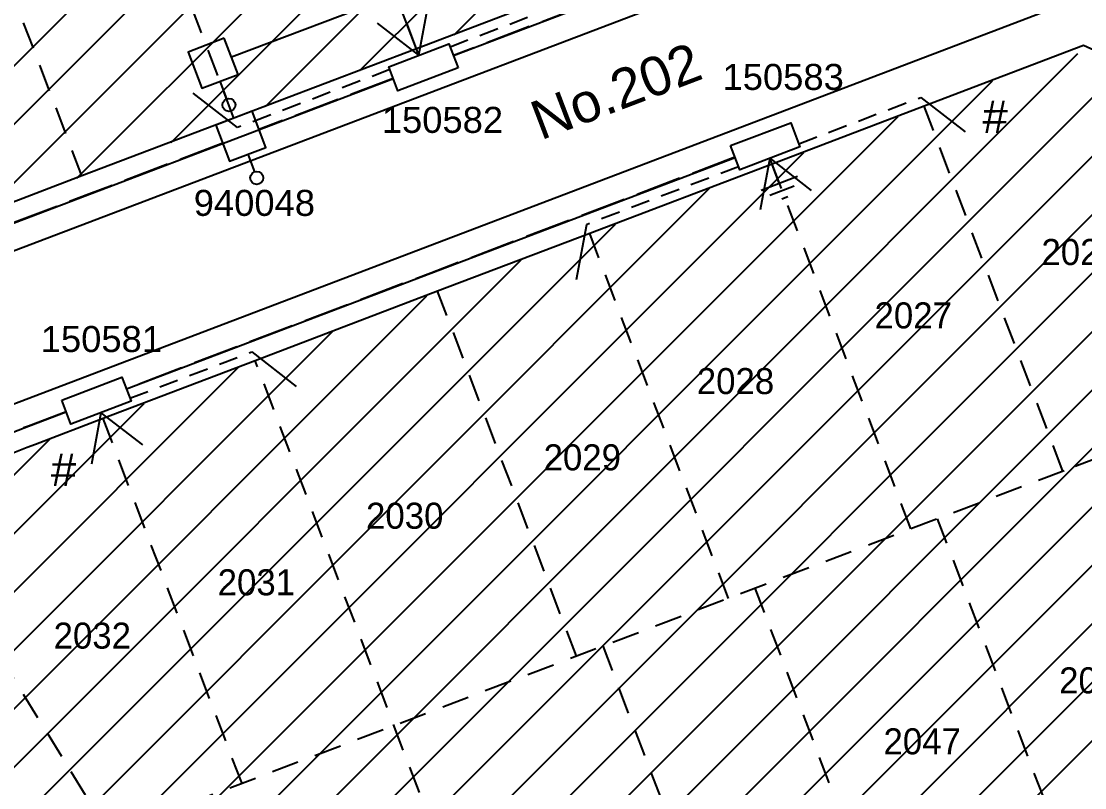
# Model space of a CAD drawing. Header units: metres. Extents: x 303798 to 304438, y 6274082 to 6274908.
# Drawn here: x 303997.7 to 304079.4, y 6274361.5 to 6274420.4 of the extents above; entities that cross this region are included whole.
import ezdxf
from ezdxf.enums import TextEntityAlignment as Align

# ---------------------------------------------------------------- set-up
doc = ezdxf.new("R2010")
doc.units = ezdxf.units.M
doc.header["$LTSCALE"] = 0.7
for name, pattern in [('Cable Exist OH', [1, 1, 0]), ('Dash', [5, 3, -2]), ('IE Trench LV', [6.5, 5, -1.5])]:
    doc.linetypes.add(name, pattern=pattern)
doc.layers.get('0').update_dxf_attribs({"color": 6})
for name, color, linetype in [('_User Miscellaneous1', 3, 'Continuous'), ('_User Miscellaneous11', 7, 'Continuous'), ('_User Miscellaneous4', 7, 'Continuous'), ('_User Miscellaneous7', 150, 'Continuous'), ('_User Miscellaneous8', 7, 'Continuous'), ('Cadastre Developer_SP_NEW', 4, 'Continuous'), ('Cadastre Roads_SP_NEW', 8, 'Continuous'), ('Equip_LV_NEW', 5, 'Continuous'), ('Mains_LV_NEW_R6', 2, 'Continuous'), ('Mains_LV_NEW_T84', 2, 'Continuous'), ('Services_SP_NEW_UG', 2, 'Continuous'), ('SupportsUG_SP_LV_NEW', 2, 'Continuous'), ('SupportsUG_SP_LV_SL_NEW', 2, 'Continuous'), ('Trench_SP_NEW', 2, 'Continuous')]:
    doc.layers.add(name, color=color, linetype=linetype)
doc.layers.add('_User Miscellaneous5', color=7, linetype='Continuous', lineweight=35)
doc.layers.add('_User Notes', color=7, linetype='Continuous', plot=False)
doc.styles.add('ARIAL', font='arial.ttf', dxfattribs={"height": 2})
doc.styles.add('Dot', font='dotfont.shx', dxfattribs={"height": 2})
doc.styles.add('POLE_LABEL', font='arial.ttf')
doc.styles.add('SL_LABEL', font='arial.ttf')
doc.styles.get("Standard").update_dxf_attribs({"font": 'arial.ttf'})
doc.styles.add('style1', font='iso3098b.shx')
doc.linetypes.add('Cable New UG', pattern='A,8,-1,["x",style1,S=3.5,R=0,X=0.35,Y=-1],-3.5', length=12.5)
doc.linetypes.add('Cable Z', pattern='A,8,-1,["Z",Standard,S=2.5,R=0,X=0.35,Y=-1.25],-3.5', length=12.5)
pattern_1 = [(45, (-0.01582959719235078, -0.244301138445735), (-2.245064030267288, 2.245064030267288), [])]

# ---------------------------------------------------------------- blocks, each defined once
blk = doc.blocks.new('*U49')
at = {"lineweight": -3}
blk.add_lwpolyline([(-2.475000000253518, 2.489999999901675), (2.47499999974648, 2.490000000405661), (2.474999999948074, 0.5100000000983247), (-2.475000000051924, 0.5099999995943391)], close=True, dxfattribs=at)
for tag, flags, p in [('STREET_CODE', 9, (1.5, 3.5)), ('OWNED_BY', 9, (1.5, 3.3)), ('STATE', 9, (1.5, 2.7)), ('SUPPORT_TYPE', 9, (1.5, 2.5)), ('OPERATED_BY', 9, (1.5, 3.1)), ('MAINTAINED_BY', 9, (1.5, 2.9)), ('SUBURB', 9, (1.5, 1.7)), ('USAGE', 9, (1.5, 2.3)), ('LEGEND', 9, (1.5, 2.1)), ('PARENT', 9, (1.5, 1.9)), ('Z', 1, (1.5, 0.8999999999999999)), ('STREETNAME', 9, (1.5, 1.5)), ('LOCATION', 9, (1.5, 1.3)), ('NOTES', 9, (1.5, 1.1))]:
    blk.add_attdef(tag, text='', height=0.2, dxfattribs=dict(flags=flags)).set_placement(p, align=Align.MIDDLE_LEFT)
at = {"layer": '_User Miscellaneous4', "style": 'ARIAL', "flags": 8}
blk.add_attdef('ASSET_NUM', text='', height=2, dxfattribs=at).set_placement((2, 5.5), align=Align.MIDDLE_LEFT)
blk = doc.blocks.new('A$C1B2C29DD')
at = {"layer": 'Services_SP_NEW_UG', "color": 2, "flags": 128}
for points in [[(0, 0), (-2.099835655535571, 3.443969587795436)], [(0, 0), (2.100164344301447, 3.443969586864114)]]:
    blk.add_lwpolyline(points, dxfattribs=at)
blk = doc.blocks.new('*U163')
at = {"layer": 'Services_SP_NEW_UG', "color": 2, "flags": 128}
blk.add_lwpolyline([(14.99349221559411, -0.7500000009313226), (17.24000978564315, 2.933970131911337)], dxfattribs=at)
at = {"layer": 'Services_SP_NEW_UG', "color": 2, "linetype": 'Dash', "ltscale": 0.7, "flags": 128}
blk.add_lwpolyline([(2.472838685207535, -0.7500000009313226), (14.99349221559411, -0.7500000009313226)], dxfattribs=at)
blk = doc.blocks.new('*U139')
at = {"layer": 'Services_SP_NEW_UG', "color": 2, "flags": 128}
blk.add_lwpolyline([(-15.00000054285044, -0.7500000009313219), (-17.24651811289947, 2.933970131911338)], dxfattribs=at)
at = {"layer": 'Services_SP_NEW_UG', "color": 2, "linetype": 'Dash', "ltscale": 0.7, "flags": 128}
blk.add_lwpolyline([(-2.472838685207535, -0.7500000009313226), (-15.00000054285044, -0.7500000009313219)], dxfattribs=at)
blk = doc.blocks.new('*U138')
at = {"layer": 'Services_SP_NEW_UG', "color": 2, "flags": 128}
blk.add_lwpolyline([(9.996425615840456, -0.7500000009313226), (12.24294318588949, 2.933970131911337)], dxfattribs=at)
at = {"layer": 'Services_SP_NEW_UG', "color": 2, "linetype": 'Dash', "ltscale": 0.7, "flags": 128}
blk.add_lwpolyline([(2.472838685207535, -0.7500000009313226), (9.996425615840456, -0.7500000009313226)], dxfattribs=at)
blk = doc.blocks.new('*U162')
at = {"layer": 'Services_SP_NEW_UG', "color": 2, "flags": 128}
blk.add_lwpolyline([(-12.49783008373937, -0.7500000009313224), (-14.7443476537884, 2.933970131911337)], dxfattribs=at)
at = {"layer": 'Services_SP_NEW_UG', "color": 2, "linetype": 'Dash', "ltscale": 0.7, "flags": 128}
blk.add_lwpolyline([(-2.472838685207535, -0.7500000009313226), (-12.49783008373937, -0.7500000009313224)], dxfattribs=at)
blk = doc.blocks.new('*U50')
at = {"layer": '_User Miscellaneous7', "lineweight": -3}
blk.add_lwpolyline([(-1.332267629550188e-15, -3.029999999999887), (-1.243483668898065e-15, -1.579999999999888)], dxfattribs=at)
blk.add_lwpolyline([(-1.485000000000057, -6), (1.485000000000055, -6), (1.485000000000055, -3.029999999999889), (-1.485000000000057, -3.029999999999889)], close=True, dxfattribs=at)
blk.add_circle((-1.212868510052506e-15, -1.079999999999888), 0.5, dxfattribs=at)
at = {"layer": '_User Miscellaneous8', "color": 2, "lineweight": -3}
blk.add_lwpolyline([(-1.485000000000056, 0), (1.485000000000056, 0), (1.485000000000056, 2.970000000000111), (-1.485000000000056, 2.970000000000111)], close=True, dxfattribs=at)
at = {"style": 'POLE_LABEL', "flags": 9}
blk.add_attdef('STRUCTURE_PLANT_NUMBER', text='', height=0.2, dxfattribs=at).set_placement((1.640862796996714, 1.727127653827495), align=Align.MIDDLE_LEFT)
for tag, flags, p in [('STREET_CODE', 9, (1.640862796996714, 1.485000000000337)), ('OWNED_BY', 9, (1.640862796996714, 1.085000000000337)), ('OPERATED_BY', 9, (1.640862796996714, 0.8850000000003366)), ('COLUMN_TYPE', 9, (1.640862796996714, 1.285000000000337)), ('STATE', 9, (1.640862796996714, 0.4850000000003367)), ('USAGE', 9, (1.640862796996714, 0.2850000000003368)), ('MAINTAINED_BY', 9, (1.640862796996714, 0.6850000000003367)), ('LEGEND', 9, (1.640862796996714, 0.0850000000003368)), ('SUBURB', 9, (1.640862796996714, -0.3149999999996631)), ('STREETNAME', 9, (1.640862796996714, -0.5149999999996631)), ('PARENT', 9, (1.640862796996714, -0.1149999999996631)), ('LOCATION', 9, (1.640862796996714, -0.714999999999663)), ('NOTES', 9, (1.640862796996714, -0.9149999999996632)), ('Z', 1, (1.640862796996714, -1.314999999999664)), ('LABEL_ALIGNMENT', 9, (1.640862796996714, -1.114999999999663))]:
    blk.add_attdef(tag, text='', height=0.2, dxfattribs=dict(flags=flags)).set_placement(p, align=Align.MIDDLE_LEFT)
at = {"layer": '_User Miscellaneous5', "style": 'ARIAL', "flags": 8}
blk.add_attdef('ASSET_NUM', text='', height=2, dxfattribs=at).set_placement((2, 3.485000000000337), align=Align.MIDDLE_LEFT)
blk = doc.blocks.new('*U51')
at = {"layer": '_User Miscellaneous8', "color": 2}
blk.add_line((0, 0), (-0.0001193550469027471, 1.450000000000001), dxfattribs=at)
blk.add_circle((-0.0001193550469027471, 1.950000000000001), 0.4999999999999998, dxfattribs=at)
for tag, p, flags in [('Z', (0, 0), 1), ('OPERATED_BY', (-6.25491469344312e-17, -9.607168363308126), 9)]:
    blk.add_attdef(tag, p, '', height=0.2, dxfattribs=dict(flags=flags))
at = {"style": 'SL_LABEL', "flags": 9}
blk.add_attdef('STREET_CODE', text='', height=0.2, dxfattribs=at).set_placement((0, -0.2), align=Align.MIDDLE_LEFT)
at = {"flags": 9}
for tag, p in [('CONSTRUCTED_VOLTAGE', (0, -0.4)), ('CONTROL_TYPE', (0, -0.6000000000000001)), ('LANTERN_PURPOSE', (0, -0.8)), ('OPERATING_VOLTAGE', (0, -1.4)), ('ORIENTATION', (0, -1.6)), ('LANTERN_TYPE', (0, -1)), ('NO_PHASES', (0, -1.2)), ('STATE', (0, -2)), ('OWNED_BY', (0, -1.8)), ('CEXIST', (0, -2.4)), ('USAGE', (0, -2.2)), ('CNEW', (0, -2.6)), ('CNUMBER', (0, -2.8)), ('CREMOVE', (0, -3)), ('CREPLACE', (0, -3.200000000000001)), ('LKINGHEIGHT', (0, -3.400000000000001)), ('LBRACKET', (0, -3.600000000000001)), ('LBRACKETVOCAB', (0, -3.800000000000001)), ('LCATEGORY', (0, -4.000000000000001)), ('LCHARGE1', (0, -4.200000000000001)), ('LCHARGE1PERCENT', (0, -4.400000000000001)), ('LCHARGE2', (0, -4.600000000000001)), ('LCHARGE2PERCENT', (0, -4.800000000000002)), ('LCHARGE3', (0, -5.000000000000002)), ('LCHARGE3PERCENT', (0, -5.200000000000002)), ('LEXIST', (0, -5.400000000000002)), ('LLAMP', (0, -5.600000000000002)), ('LLAMPVOCAB', (0, -5.800000000000002)), ('LMAST', (0, -6.000000000000003)), ('LMASTVOCAB', (0, -6.200000000000003)), ('LNEW', (0, -6.400000000000003)), ('LANTNUMBER', (0, -6.600000000000003)), ('LOUTREACH', (0, -7.000000000000004)), ('LOUTREACHVOCAB', (0, -7.200000000000004)), ('LRATECODE', (0, -7.400000000000004)), ('LREMOVE', (0, -7.600000000000004)), ('LREPLACE', (0, -7.800000000000004)), ('LTYPE', (0, -8.000000000000004)), ('LTYPEVOCAB', (0, -8.200000000000003)), ('SUBURB', (0, -8.600000000000001)), ('STREETNAME', (0, -8.8)), ('LEGEND', (0, -8.400000000000002)), ('LOCATION', (0, -9)), ('NOTES', (0, -9.2)), ('MAINTAINED_BY', (-1.09529950305501e-16, -9.862919944927576))]:
    blk.add_attdef(tag, text='', height=0.2, dxfattribs=at).set_placement(p, align=Align.MIDDLE_LEFT)
at = {"layer": '_User Notes', "style": 'SL_LABEL', "flags": 8}
blk.add_attdef('ASSET_NUM', text='', height=2.5, dxfattribs=at).set_placement((2, 2), align=Align.MIDDLE_LEFT)
at = {"layer": '_User Notes', "flags": 8}
blk.add_attdef('LNUMBER', text='', height=2.5, dxfattribs=at).set_placement((1.2, -2.8), align=Align.MIDDLE_LEFT)
blk = doc.blocks.new('Earth')
for p, q in [((0, -2.044043321), (0, 0)), ((-1.5, -2.044043321), (1.5, -2.044043321)), ((-1, -2.644043320999998), (1, -2.644043320999998)), ((-0.25, -3.244043320999999), (0.25, -3.244043320999999))]:
    blk.add_line(p, q)

msp = doc.modelspace()

# ---------------------------------------------------------------- hatches: boundary and pattern name
at = {"layer": '_User Miscellaneous11'}
h = msp.add_hatch(dxfattribs=at)
h.set_pattern_fill('ANSI31', color=3, angle=315)
h.set_pattern_definition([(0, (-0.01582959719235078, -0.244301138445735), (1.110223024625157e-15, 3.175), [])])
edge = h.paths.add_edge_path()
edge.add_line((303856.9867287689, 6274381.311966713), (303887.4422048496, 6274365.457849356))
edge.add_line((303887.4422048496, 6274365.457849356), (303896.174592, 6274382.232609))
edge.add_line((303896.174592, 6274382.232609), (303922.7309539393, 6274406.603285595))
edge.add_line((303922.7309539393, 6274406.603285595), (303946.2245736826, 6274419.194978874))
edge.add_line((303946.2245736826, 6274419.194978874), (304121.463412, 6274485.875489))
edge.add_line((304121.463412, 6274485.875489), (304111.7120933849, 6274511.533382703))
edge.add_line((304111.7120933849, 6274511.533382703), (303945.3976744409, 6274448.301095532))
edge.add_arc((304015.4783890074, 6274263.973850006), 197.1999999933312, 110.8166666652936, 143.4858796972038)
h.paths.add_polyline_path([(304106.3677131836, 6274494.921411967), (304112.467713184, 6274494.921411967), (304112.467713184, 6274497.621411968), (304106.3677131836, 6274497.621411968)], flags=16)
h.paths.add_polyline_path([(304092.3468780839, 6274489.590728805), (304098.4068780843, 6274489.590728805), (304098.4068780843, 6274492.290728807), (304092.3468780839, 6274492.290728807)], flags=16)
h.paths.add_polyline_path([(304078.3260429797, 6274484.260045643), (304084.4260429801, 6274484.260045643), (304084.4260429801, 6274486.960045644), (304078.3260429797, 6274486.960045644)], flags=16)
h.paths.add_polyline_path([(304064.3052078759, 6274478.92936248), (304070.3852078763, 6274478.92936248), (304070.3852078763, 6274481.629362481), (304064.3052078759, 6274481.629362481)], flags=16)
h.paths.add_polyline_path([(304050.2843727723, 6274473.598679318), (304056.3643727727, 6274473.598679318), (304056.3643727727, 6274476.298679319), (304050.2843727723, 6274476.298679319)], flags=16)
h.paths.add_polyline_path([(304037.3126152588, 6274468.723873642), (304043.4126152592, 6274468.723873642), (304043.4126152592, 6274471.423873643), (304037.3126152588, 6274471.423873643)], flags=16)
h.paths.add_polyline_path([(304025.6285860056, 6274464.281637673), (304031.648586006, 6274464.281637673), (304031.648586006, 6274466.981637674), (304025.6285860056, 6274466.981637674)], flags=16)
h.paths.add_polyline_path([(304012.6749537768, 6274459.356702126), (304018.7749537771, 6274459.356702126), (304018.7749537771, 6274462.056702127), (304012.6749537768, 6274462.056702127)], flags=16)
h.paths.add_polyline_path([(303999.224448474, 6274454.242856795), (304004.7244484744, 6274454.242856795), (304004.7244484744, 6274456.942856796), (303999.224448474, 6274456.942856796)], flags=16)
h.paths.add_polyline_path([(303985.2036133701, 6274448.912173633), (303991.3036133705, 6274448.912173633), (303991.3036133705, 6274451.612173635), (303985.2036133701, 6274451.612173635)], flags=16)
h.paths.add_polyline_path([(303970.6124484652, 6274443.364652637), (303977.3124484656, 6274443.364652637), (303977.3124484656, 6274446.064652639), (303970.6124484652, 6274446.064652639)], flags=16)
h.paths.add_polyline_path([(303956.839718264, 6274438.516669053), (303963.4997182644, 6274438.516669053), (303963.4997182644, 6274441.216669054), (303956.839718264, 6274441.216669054)], flags=16)
h.paths.add_polyline_path([(303943.84038121, 6274433.185985926), (303950.5403812104, 6274433.185985926), (303950.5403812104, 6274435.885985927), (303943.84038121, 6274435.885985927)], flags=16)
h.paths.add_polyline_path([(303931.2080527464, 6274427.795450757), (303937.8880527468, 6274427.795450757), (303937.8880527468, 6274430.495450758), (303931.2080527464, 6274430.495450758)], flags=16)
h.paths.add_polyline_path([(303917.9336063243, 6274421.07715086), (303924.6136063247, 6274421.07715086), (303924.6136063247, 6274423.777150861), (303917.9336063243, 6274423.777150861)], flags=16)
h.paths.add_polyline_path([(303904.8731446984, 6274411.508819084), (303911.5731446988, 6274411.508819084), (303911.5731446988, 6274414.208819085), (303904.8731446984, 6274414.208819085)], flags=16)
h.paths.add_polyline_path([(303882.1758431924, 6274392.118689924), (303888.8758431929, 6274392.118689924), (303888.8758431929, 6274394.818689926), (303882.1758431924, 6274394.818689926)], flags=16)
h.paths.add_polyline_path([(303872.9078232978, 6274379.482177133), (303879.0078232982, 6274379.482177133), (303879.0078232982, 6274382.182177134), (303872.9078232978, 6274382.182177134)], flags=16)
h.paths.add_polyline_path([(303893.2708929547, 6274402.003853139), (303899.8908929551, 6274402.003853139), (303899.8908929551, 6274404.70385314), (303893.2708929547, 6274404.70385314)], flags=16)
h = msp.add_hatch(dxfattribs=at)
h.set_pattern_fill('ANSI31', color=3)
h.set_pattern_definition(pattern_1)
edge = h.paths.add_edge_path()
edge.add_line((303912.663553995, 6274333.71277175), (303908.7443724558, 6274326.184094124))
edge.add_line((303908.7443724558, 6274326.184094124), (303902.0005752238, 6274324.057783023))
edge.add_line((303902.0005752238, 6274324.057783023), (303873.5897464539, 6274338.84752436))
edge.add_line((303873.5897464539, 6274338.84752436), (303896.174592, 6274382.232609))
edge.add_line((303896.174592, 6274382.232609), (303922.7309539393, 6274406.603285595))
edge.add_line((303922.7309539393, 6274406.603285595), (303946.2245736826, 6274419.194978874))
edge.add_line((303946.2245736826, 6274419.194978874), (304110.8946084145, 6274481.802075582))
edge.add_line((304110.8946084145, 6274481.802075582), (304149.2755271372, 6274380.852062811))
edge.add_line((304149.2755271372, 6274380.852062811), (304125.9074685898, 6274371.967590862))
edge.add_line((304125.9074685898, 6274371.967590862), (304119.4569625149, 6274374.864308173))
edge.add_line((304119.4569625149, 6274374.864308173), (304093.514304497, 6274443.099039135))
edge.add_line((304093.514304497, 6274443.099039135), (303992.4083473346, 6274404.658830768))
edge.add_arc((304045.7151788663, 6274264.450479815), 149.9999998836506, 110.8166666671033, 152.4999999983536)
h.paths.add_polyline_path([(304129.0287185787, 6274382.010521963), (304135.7087185791, 6274382.010521963), (304135.7087185791, 6274384.710521964), (304129.0287185787, 6274384.710521964)], flags=24)
h.paths.add_polyline_path([(304123.729197122, 6274397.111362472), (304130.4291971224, 6274397.111362472), (304130.4291971224, 6274399.811362473), (304123.729197122, 6274399.811362473)], flags=24)
h.paths.add_polyline_path([(304119.8430903605, 6274408.752206152), (304126.4530903607, 6274408.752206152), (304126.4530903607, 6274411.422206153), (304119.8430903605, 6274411.422206153)], flags=24)
h.paths.add_polyline_path([(304115.1312907668, 6274420.484420981), (304121.8212907669, 6274420.484420981), (304121.8212907669, 6274423.154420982), (304115.1312907668, 6274423.154420982)], flags=24)
h.paths.add_polyline_path([(304111.9385773873, 6274432.681173205), (304118.0385773877, 6274432.681173205), (304118.0385773877, 6274435.381173206), (304111.9385773873, 6274435.381173206)], flags=24)
h.paths.add_polyline_path([(304106.2468188358, 6274443.852479494), (304112.936818836, 6274443.852479494), (304112.936818836, 6274446.522479495), (304106.2468188358, 6274446.522479495)], flags=24)
h.paths.add_polyline_path([(304101.1324476058, 6274454.864839957), (304107.2324476062, 6274454.864839957), (304107.2324476062, 6274457.564839958), (304101.1324476058, 6274457.564839958)], flags=24)
h.paths.add_polyline_path([(304094.8589892549, 6274466.503031019), (304100.9189892553, 6274466.503031019), (304100.9189892553, 6274469.20303102), (304094.8589892549, 6274469.20303102)], flags=24)
h.paths.add_polyline_path([(304075.0849985454, 6274451.550613641), (304081.1849985458, 6274451.550613641), (304081.1849985458, 6274454.250613642), (304075.0849985454, 6274454.250613642)], flags=24)
h.paths.add_polyline_path([(304064.4330671689, 6274447.313760744), (304070.5130671693, 6274447.313760744), (304070.5130671693, 6274450.013760746), (304064.4330671689, 6274450.013760746)], flags=24)
h.paths.add_polyline_path([(304055.0858437644, 6274443.759971974), (304061.1658437648, 6274443.759971974), (304061.1658437648, 6274446.459971976), (304055.0858437644, 6274446.459971976)], flags=24)
h.paths.add_polyline_path([(304044.2035928115, 6274439.867429971), (304050.3035928119, 6274439.867429971), (304050.3035928119, 6274442.567429972), (304044.2035928115, 6274442.567429972)], flags=24)
h.paths.add_polyline_path([(304032.0258493136, 6274435.059595617), (304038.045849314, 6274435.059595617), (304038.045849314, 6274437.759595619), (304032.0258493136, 6274437.759595619)], flags=24)
h.paths.add_polyline_path([(304018.5793271545, 6274430.159619932), (304024.6793271549, 6274430.159619932), (304024.6793271549, 6274432.859619933), (304018.5793271545, 6274432.859619933)], flags=24)
h.paths.add_polyline_path([(304006.7516924246, 6274425.717383969), (304012.251692425, 6274425.717383969), (304012.251692425, 6274428.41738397), (304006.7516924246, 6274428.41738397)], flags=24)
h.paths.add_polyline_path([(303994.3737593548, 6274420.844440532), (304000.4737593552, 6274420.844440532), (304000.4737593552, 6274423.544440533), (303994.3737593548, 6274423.544440533)], flags=24)
h.paths.add_polyline_path([(303980.7582131759, 6274415.158174598), (303987.4482131761, 6274415.158174598), (303987.4482131761, 6274417.828174599), (303980.7582131759, 6274417.828174599)], flags=24)
h.paths.add_polyline_path([(303966.7373780697, 6274410.188177057), (303973.3873780699, 6274410.188177057), (303973.3873780699, 6274412.858177057), (303966.7373780697, 6274412.858177057)], flags=24)
h.paths.add_polyline_path([(303952.3798806968, 6274402.392545586), (303959.0798806972, 6274402.392545586), (303959.0798806972, 6274405.092545587), (303952.3798806968, 6274405.092545587)], flags=24)
h.paths.add_polyline_path([(303938.1930756048, 6274393.624305619), (303944.863075605, 6274393.624305619), (303944.863075605, 6274396.29430562), (303938.1930756048, 6274396.29430562)], flags=24)
h.paths.add_polyline_path([(303926.4739052564, 6274384.032958436), (303933.1539052568, 6274384.032958436), (303933.1539052568, 6274386.732958437), (303926.4739052564, 6274386.732958437)], flags=24)
h.paths.add_polyline_path([(303914.9092315186, 6274374.118981381), (303921.609231519, 6274374.118981381), (303921.609231519, 6274376.818981382), (303914.9092315186, 6274376.818981382)], flags=24)
h.paths.add_polyline_path([(303904.7361457648, 6274362.295198944), (303911.3461457649, 6274362.295198944), (303911.3461457649, 6274364.965198945), (303904.7361457648, 6274364.965198945)], flags=24)
h.paths.add_polyline_path([(303884.1065945527, 6274347.154350233), (303890.2065945531, 6274347.154350233), (303890.2065945531, 6274349.854350234), (303884.1065945527, 6274349.854350234)], flags=24)
h.paths.add_polyline_path([(303899.5831550141, 6274338.669004926), (303906.2731550143, 6274338.669004926), (303906.2731550143, 6274341.339004927), (303899.5831550141, 6274341.339004927)], flags=24)
h = msp.add_hatch(dxfattribs=at)
h.set_pattern_fill('ANSI31', color=3)
h.set_pattern_definition(pattern_1)
edge = h.paths.add_edge_path()
edge.add_line((304102.6319604021, 6274368.467488495), (304084.8630165448, 6274415.203605516))
edge.add_line((304084.8630165448, 6274415.203605516), (304078.412510457, 6274418.100322832))
edge.add_line((304078.412510457, 6274418.100322832), (303998.8051671234, 6274387.833828641))
edge.add_arc((304045.7151788416, 6274264.45047978), 131.9999999071928, 110.8166666516959, 152.5000000267772)
edge.add_line((303928.6297489163, 6274325.40129663), (303924.710567453, 6274317.872619086))
edge.add_line((303924.710567453, 6274317.872619086), (303926.8368785527, 6274311.128821854))
edge.add_line((303926.8368785527, 6274311.128821854), (303971.1874202119, 6274288.041391194))
edge.add_line((303971.1874202119, 6274288.041391194), (303977.9312174441, 6274290.167702294))
edge.add_line((303977.9312174441, 6274290.167702294), (303981.8503989186, 6274297.696379858))
edge.add_arc((304045.7151788945, 6274264.45047972), 71.99999998172197, 110.8166666302717, 152.5000000055635, ccw=False)
edge.add_line((304020.1278997891, 6274331.750488229), (304099.7352430858, 6274362.016982406))
edge.add_line((304099.7352430858, 6274362.016982406), (304102.6319604021, 6274368.467488495))
h.paths.add_polyline_path([(304073.6826822556, 6274369.054207496), (304080.342682256, 6274369.054207496), (304080.342682256, 6274371.754207497), (304073.6826822556, 6274371.754207497)], flags=24)
h.paths.add_polyline_path([(304087.240665199, 6274374.208915528), (304093.9406651994, 6274374.208915528), (304093.9406651994, 6274376.908915529), (304087.240665199, 6274376.908915529)], flags=24)
h.paths.add_polyline_path([(304063.5803751138, 6274395.625432696), (304070.2803751142, 6274395.625432696), (304070.2803751142, 6274398.325432697), (304063.5803751138, 6274398.325432697)], flags=24)
h.paths.add_polyline_path([(304077.1433580572, 6274400.785140728), (304083.8133580574, 6274400.785140728), (304083.8133580574, 6274403.455140729), (304077.1433580572, 6274403.455140729)], flags=24)
h.paths.add_polyline_path([(304037.3256638369, 6274355.23136854), (304044.0056638373, 6274355.23136854), (304044.0056638373, 6274357.931368541), (304037.3256638369, 6274357.931368541)], flags=24)
h.paths.add_polyline_path([(304050.3146237445, 6274360.169735569), (304056.9946237449, 6274360.169735569), (304056.9946237449, 6274362.86973557), (304050.3146237445, 6274362.86973557)], flags=24)
h.paths.add_polyline_path([(304061.9986530002, 6274364.611971533), (304068.6986530006, 6274364.611971533), (304068.6986530006, 6274367.311971534), (304061.9986530002, 6274367.311971534)], flags=24)
h.paths.add_polyline_path([(304040.2173166028, 6274386.745960768), (304046.9073166029, 6274386.745960768), (304046.9073166029, 6274389.415960769), (304040.2173166028, 6274389.415960769)], flags=24)
h.paths.add_polyline_path([(304051.9013458584, 6274391.188196733), (304058.5513458585, 6274391.188196733), (304058.5513458585, 6274393.858196734), (304051.9013458584, 6274393.858196734)], flags=24)
h.paths.add_polyline_path([(304013.2025215887, 6274376.471910583), (304019.2625215891, 6274376.471910583), (304019.2625215891, 6274379.171910584), (304013.2025215887, 6274379.171910584)], flags=24)
h.paths.add_polyline_path([(304027.2283566952, 6274381.80759374), (304033.8783566953, 6274381.80759374), (304033.8783566953, 6274384.47759374), (304027.2283566952, 6274384.47759374)], flags=24)
h.paths.add_polyline_path([(304010.3930130746, 6274343.768407194), (304017.013013075, 6274343.768407194), (304017.013013075, 6274346.468407195), (304010.3930130746, 6274346.468407195)], flags=24)
h.paths.add_polyline_path([(304023.3048287309, 6274349.900685384), (304030.0048287313, 6274349.900685384), (304030.0048287313, 6274352.600685385), (304023.3048287309, 6274352.600685385)], flags=24)
h.paths.add_polyline_path([(304000.3955442149, 6274371.079162818), (304007.045544215, 6274371.079162818), (304007.045544215, 6274373.749162819), (304000.3955442149, 6274373.749162819)], flags=24)
h.paths.add_polyline_path([(303987.6081845819, 6274365.459439701), (303994.178184582, 6274365.459439701), (303994.178184582, 6274368.129439702), (303987.6081845819, 6274368.129439702)], flags=24)
h.paths.add_polyline_path([(303995.7904400034, 6274337.120584155), (304002.4904400038, 6274337.120584155), (304002.4904400038, 6274339.820584156), (303995.7904400034, 6274339.820584156)], flags=24)
h.paths.add_polyline_path([(303975.6959575309, 6274358.288873001), (303982.3559575313, 6274358.288873001), (303982.3559575313, 6274360.988873002), (303975.6959575309, 6274360.988873002)], flags=24)
h.paths.add_polyline_path([(303963.1240607835, 6274348.707921202), (303969.764060784, 6274348.707921202), (303969.764060784, 6274351.407921203), (303963.1240607835, 6274351.407921203)], flags=24)
h.paths.add_polyline_path([(303982.358171634, 6274327.184702501), (303988.4581716344, 6274327.184702501), (303988.4581716344, 6274329.884702502), (303982.358171634, 6274329.884702502)], flags=24)
h.paths.add_polyline_path([(303951.5525698918, 6274338.660609514), (303958.182569892, 6274338.660609514), (303958.182569892, 6274341.330609515), (303951.5525698918, 6274341.330609515)], flags=24)
h.paths.add_polyline_path([(303971.5062814864, 6274314.298431648), (303978.2062814868, 6274314.298431648), (303978.2062814868, 6274316.998431649), (303971.5062814864, 6274316.998431649)], flags=24)
h.paths.add_polyline_path([(303943.0631131831, 6274326.657969012), (303949.7231131835, 6274326.657969012), (303949.7231131835, 6274329.357969013), (303943.0631131831, 6274329.357969013)], flags=24)
h.paths.add_polyline_path([(303936.1211976574, 6274312.760429233), (303942.7311976575, 6274312.760429233), (303942.7311976575, 6274315.430429234), (303936.1211976574, 6274315.430429234)], flags=24)
h.paths.add_polyline_path([(303962.372714565, 6274299.654053836), (303969.0227145652, 6274299.654053836), (303969.0227145652, 6274302.324053837), (303962.372714565, 6274302.324053837)], flags=24)
h = msp.add_hatch(dxfattribs=at)
h.set_pattern_fill('ANSI31', color=3)
h.set_pattern_definition([(45, (0, 0), (-2.245064030267288, 2.245064030267288), [])])
h.paths.add_polyline_path([(304149.542624304, 6274344.021594469), (304156.2426243044, 6274344.021594469), (304156.2426243044, 6274346.721594471), (304149.542624304, 6274346.721594471)], flags=16)
h.paths.add_polyline_path([(304135.4485121654, 6274338.563683867), (304141.5485121658, 6274338.563683867), (304141.5485121658, 6274341.263683869), (304135.4485121654, 6274341.263683869)], flags=16)
h.paths.add_polyline_path([(304121.9713258878, 6274333.360228154), (304128.6713258883, 6274333.360228154), (304128.6713258883, 6274336.060228155), (304121.9713258878, 6274336.060228155)], flags=16)
h.paths.add_polyline_path([(304106.78247349, 6274328.029544996), (304113.4024734904, 6274328.029544996), (304113.4024734904, 6274330.729544997), (304106.78247349, 6274330.729544997)], flags=16)
h.paths.add_polyline_path([(304093.4592838775, 6274322.698861839), (304100.1592838779, 6274322.698861839), (304100.1592838779, 6274325.39886184), (304093.4592838775, 6274325.39886184)], flags=16)
h.paths.add_polyline_path([(304079.4384487715, 6274317.368178681), (304086.1184487719, 6274317.368178681), (304086.1184487719, 6274320.068178682), (304079.4384487715, 6274320.068178682)], flags=16)
h.paths.add_polyline_path([(304066.9598719515, 6274312.131395151), (304073.6398719519, 6274312.131395151), (304073.6398719519, 6274314.831395152), (304066.9598719515, 6274314.831395152)], flags=16)
h.paths.add_polyline_path([(304054.7637059807, 6274308.106269507), (304061.4637059811, 6274308.106269507), (304061.4637059811, 6274310.806269508), (304054.7637059807, 6274310.806269508)], flags=16)
h.paths.add_polyline_path([(304043.0256994657, 6274303.589523533), (304049.6856994661, 6274303.589523533), (304049.6856994661, 6274306.289523534), (304043.0256994657, 6274306.289523534)], flags=16)
h.paths.add_polyline_path([(304029.9847045832, 6274298.735014186), (304036.6847045837, 6274298.735014186), (304036.6847045837, 6274301.435014187), (304029.9847045832, 6274301.435014187)], flags=16)
h.paths.add_polyline_path([(304005.3354511176, 6274287.52572757), (304012.0254511178, 6274287.52572757), (304012.0254511178, 6274290.195727571), (304005.3354511176, 6274290.195727571)], flags=16)
h.paths.add_polyline_path([(304017.5880596479, 6274276.630900051), (304023.6880596483, 6274276.630900051), (304023.6880596483, 6274279.330900053), (304017.5880596479, 6274279.330900053)], flags=16)
h.paths.add_polyline_path([(304028.6806950629, 6274270.864042386), (304035.3706950631, 6274270.864042386), (304035.3706950631, 6274273.534042387), (304028.6806950629, 6274273.534042387)], flags=16)
h.paths.add_polyline_path([(304039.7683304778, 6274265.092184721), (304046.378330478, 6274265.092184721), (304046.378330478, 6274267.762184722), (304039.7683304778, 6274267.762184722)], flags=16)
h.paths.add_polyline_path([(304054.2986856536, 6274258.337174363), (304060.998685654, 6274258.337174363), (304060.998685654, 6274261.037174364), (304054.2986856536, 6274261.037174364)], flags=16)
h.paths.add_polyline_path([(304064.1437998678, 6274281.603735486), (304070.8237998682, 6274281.603735486), (304070.8237998682, 6274284.303735487), (304064.1437998678, 6274284.303735487)], flags=16)
h.paths.add_polyline_path([(304082.4871661954, 6274288.140610352), (304089.1571661956, 6274288.140610352), (304089.1571661956, 6274290.810610353), (304082.4871661954, 6274290.810610353)], flags=16)
h.paths.add_polyline_path([(304095.6632532786, 6274292.898361351), (304102.363253279, 6274292.898361351), (304102.363253279, 6274295.598361352), (304095.6632532786, 6274295.598361352)], flags=16)
h.paths.add_polyline_path([(304106.6519572068, 6274296.553994342), (304113.3019572069, 6274296.553994342), (304113.3019572069, 6274299.223994343), (304106.6519572068, 6274299.223994343)], flags=16)
h.paths.add_polyline_path([(304117.0630967508, 6274301.0583159), (304123.753096751, 6274301.0583159), (304123.753096751, 6274303.728315901), (304117.0630967508, 6274303.728315901)], flags=16)
h.paths.add_polyline_path([(304129.9938323096, 6274306.59640459), (304136.69383231, 6274306.59640459), (304136.69383231, 6274309.296404591), (304129.9938323096, 6274309.296404591)], flags=16)
h.paths.add_polyline_path([(304145.5759241725, 6274312.444199597), (304151.6759241729, 6274312.444199597), (304151.6759241729, 6274315.144199599), (304145.5759241725, 6274315.144199599)], flags=16)
h.paths.add_polyline_path([(304159.5967592168, 6274317.774882737), (304166.2967592172, 6274317.774882737), (304166.2967592172, 6274320.474882738), (304159.5967592168, 6274320.474882738)], flags=16)
h.paths.add_polyline_path([(304173.6175943848, 6274323.105565913), (304180.2375943852, 6274323.105565913), (304180.2375943852, 6274325.805565914), (304173.6175943848, 6274325.805565914)], flags=16)
h.paths.add_polyline_path([(304187.6384294911, 6274328.43624907), (304194.3384294915, 6274328.43624907), (304194.3384294915, 6274331.136249071), (304187.6384294911, 6274331.136249071)], flags=16)
h.paths.add_polyline_path([(304201.6592645976, 6274333.766932228), (304208.339264598, 6274333.766932228), (304208.339264598, 6274336.466932229), (304201.6592645976, 6274336.466932229)], flags=16)
h.paths.add_polyline_path([(304222.1704658714, 6274346.576087405), (304228.8504658718, 6274346.576087405), (304228.8504658718, 6274349.276087406), (304222.1704658714, 6274349.276087406)], flags=16)
h.paths.add_polyline_path([(304231.1867900056, 6274332.337129454), (304237.886790006, 6274332.337129454), (304237.886790006, 6274335.037129455), (304231.1867900056, 6274335.037129455)], flags=16)
h.paths.add_polyline_path([(304236.5174731623, 6274318.316294349), (304243.1774731627, 6274318.316294349), (304243.1774731627, 6274321.01629435), (304236.5174731623, 6274321.01629435)], flags=16)
h.paths.add_polyline_path([(304241.8481563193, 6274304.295459243), (304248.5481563198, 6274304.295459243), (304248.5481563198, 6274306.995459244), (304241.8481563193, 6274306.995459244)], flags=16)
h.paths.add_polyline_path([(304248.0669228497, 6274287.312030509), (304254.7569228499, 6274287.312030509), (304254.7569228499, 6274289.98203051), (304248.0669228497, 6274289.98203051)], flags=16)
h.paths.add_polyline_path([(304237.4953137524, 6274272.861899707), (304243.5953137528, 6274272.861899707), (304243.5953137528, 6274275.561899708), (304237.4953137524, 6274275.561899708)], flags=16)
h.paths.add_polyline_path([(304230.3931531081, 6274259.385859973), (304237.0831531083, 6274259.385859973), (304237.0831531083, 6274262.055859974), (304230.3931531081, 6274262.055859974)], flags=16)
h.paths.add_polyline_path([(304223.6593292462, 6274246.459117547), (304230.2693292464, 6274246.459117547), (304230.2693292464, 6274249.129117548), (304223.6593292462, 6274249.129117548)], flags=16)
h.paths.add_polyline_path([(304216.7242300265, 6274233.150970371), (304223.424230027, 6274233.150970371), (304223.424230027, 6274235.850970373), (304216.7242300265, 6274235.850970373)], flags=16)
h.paths.add_polyline_path([(304209.7941308066, 6274219.847823193), (304216.474130807, 6274219.847823193), (304216.474130807, 6274222.547823194), (304209.7941308066, 6274222.547823194)], flags=16)
h.paths.add_polyline_path([(304202.8690315868, 6274206.549676018), (304209.539031587, 6274206.549676018), (304209.539031587, 6274209.219676019), (304202.8690315868, 6274209.219676019)], flags=16)
h.paths.add_polyline_path([(304195.9339323668, 6274193.241528842), (304202.6339323672, 6274193.241528842), (304202.6339323672, 6274195.941528843), (304195.9339323668, 6274195.941528843)], flags=16)
h.paths.add_polyline_path([(304189.0088331472, 6274179.943381666), (304195.6588331474, 6274179.943381666), (304195.6588331474, 6274182.613381667), (304189.0088331472, 6274182.613381667)], flags=16)
h.paths.add_polyline_path([(304173.5440360846, 6274161.631203911), (304180.2340360847, 6274161.631203911), (304180.2340360847, 6274164.301203912), (304173.5440360846, 6274164.301203912)], flags=16)
h.paths.add_polyline_path([(304186.4757565568, 6274154.888147781), (304192.5557565573, 6274154.888147781), (304192.5557565573, 6274157.588147782), (304186.4757565568, 6274157.588147782)], flags=16)
h.paths.add_polyline_path([(304197.6022334118, 6274149.471754347), (304204.2522334119, 6274149.471754347), (304204.2522334119, 6274152.141754348), (304197.6022334118, 6274152.141754348)], flags=16)
h.paths.add_polyline_path([(304211.1878113676, 6274143.355788694), (304217.7578113677, 6274143.355788694), (304217.7578113677, 6274146.025788695), (304211.1878113676, 6274146.025788695)], flags=16)
edge = h.paths.add_edge_path()
edge.add_line((304251.9487479792, 6274400.631085115), (304153.8029022104, 6274363.316302915))
edge.add_line((304153.8029022104, 6274363.316302915), (304026.5247195414, 6274314.925486088))
edge.add_arc((304045.7151788549, 6274264.450479764), 53.99999992596044, 110.8166666370975, 152.5000000404709)
edge.add_line((303997.8165939114, 6274289.384904811), (303993.8974124417, 6274281.856227255))
edge.add_line((303993.8974124417, 6274281.856227255), (303996.0237235415, 6274275.112430023))
edge.add_line((303996.0237235415, 6274275.112430023), (304056.136272, 6274243.868179))
edge.add_line((304056.136272, 6274243.868179), (304061.53092, 6274245.570326))
edge.add_line((304061.53092, 6274245.570326), (304066.6522400369, 6274255.428574891))
edge.add_arc((304101.245662491, 6274237.420378886), 39.00000000550205, 110.81666667467499, 152.4999998576286, ccw=False)
edge.add_line((304087.3858862753, 6274273.874550166), (304221.861751884, 6274325.001906451))
edge.add_line((304221.861751884, 6274325.001906451), (304234.0471124017, 6274292.951806028))
edge.add_line((304234.0471124017, 6274292.951806028), (304164.2324891752, 6274158.907483332))
edge.add_line((304164.2324891752, 6274158.907483332), (304165.6933754699, 6274153.115216261))
edge.add_line((304165.6933754699, 6274153.115216261), (304210.7010269148, 6274129.062547271))
edge.add_line((304210.7010269148, 6274129.062547271), (304217.4450780654, 6274131.187086356))
edge.add_line((304217.4450780654, 6274131.187086356), (304228.9934219044, 6274153.359947235))
edge.add_line((304228.9934219044, 6274153.359947235), (304202.3871274577, 6274167.220145724))
edge.add_line((304202.3871274577, 6274167.220145724), (304266.8722111572, 6274291.031733742))
edge.add_line((304266.8722111572, 6274291.031733742), (304239.2420557823, 6274363.704942976))
edge.add_line((304239.2420557823, 6274363.704942976), (304267.283725997, 6274374.366309285))
edge.add_line((304267.283725997, 6274374.366309285), (304258.399254067, 6274397.734367799))
edge.add_line((304258.399254067, 6274397.734367799), (304251.9487479792, 6274400.631085115))
h.paths.add_polyline_path([(304164.6001279354, 6274349.360364008), (304170.7001279358, 6274349.360364008), (304170.7001279358, 6274352.060364009), (304164.6001279354, 6274352.060364009)], flags=16)
h.paths.add_polyline_path([(304178.982170683, 6274354.239906632), (304184.4821706834, 6274354.239906632), (304184.4821706834, 6274356.939906633), (304178.982170683, 6274356.939906633)], flags=16)
h.paths.add_polyline_path([(304204.717944345, 6274364.067721803), (304210.7379443453, 6274364.067721803), (304210.7379443453, 6274366.767721804), (304204.717944345, 6274366.767721804)], flags=16)
h.paths.add_polyline_path([(304214.6487160845, 6274367.843374056), (304220.7487160849, 6274367.843374056), (304220.7487160849, 6274370.543374057), (304214.6487160845, 6274370.543374057)], flags=16)
h.paths.add_polyline_path([(304193.1733523094, 6274359.755638702), (304199.2733523098, 6274359.755638702), (304199.2733523098, 6274362.455638703), (304193.1733523094, 6274362.455638703)], flags=16)
h.paths.add_polyline_path([(304250.8255637893, 6274381.617239198), (304256.9255637897, 6274381.617239198), (304256.9255637897, 6274384.317239199), (304250.8255637893, 6274384.317239199)], flags=16)
h.paths.add_polyline_path([(304237.4156937003, 6274376.167906606), (304243.4956937007, 6274376.167906606), (304243.4956937007, 6274378.867906607), (304237.4156937003, 6274378.867906607)], flags=16)
h.paths.add_polyline_path([(304226.0979522021, 6274371.754090997), (304232.1779522025, 6274371.754090997), (304232.1779522025, 6274374.454090999), (304226.0979522021, 6274374.454090999)], flags=16)
h.paths.add_polyline_path([(304111.7075978486, 6274318.456487575), (304139.5616224052, 6274318.456487575), (304139.5616224052, 6274329.314150149), (304111.7075978486, 6274329.314150149)], flags=24)

# ---------------------------------------------------------------- linework, layer by layer
at = {"layer": 'Cadastre Developer_SP_NEW', "color": 8, "linetype": 'Dash'}
for p, q in [((304028.0762346825, 6274418.250014357), (304017.4090231332, 6274446.289460166)), ((304014.0565111826, 6274412.916408355), (304003.3892996334, 6274440.955854164)), ((304002.3734082663, 6274408.471736685), (303991.7061967167, 6274436.511182496)), ((304077.7629976879, 6274385.796421267), (304067.0957856827, 6274413.835868268)), ((304066.0798947708, 6274381.351749598), (304055.4126827661, 6274409.3911966)), ((304052.0601712715, 6274376.018143596), (304041.3929592662, 6274404.057590597)), ((304040.3770683547, 6274371.573471928), (304029.7098563496, 6274399.612918929)), ((304037.0245568597, 6274338.200418923), (304015.6901328497, 6274394.279312926)), ((304093.7454824775, 6274391.87673211), (304077.8564625112, 6274385.831978641)), ((304014.6742419379, 6274361.795194255), (304004.007029933, 6274389.834641258)), ((304077.8564625112, 6274385.831978641), (304000.625321041, 6274356.450480516)), ((304004.4950707438, 6274357.922672193), (303988.6908679954, 6274383.517057773)), ((304078.7974890705, 6274354.092341488), (304068.1351264689, 6274382.136632151)), ((304064.7777653115, 6274348.758735251), (304054.1142913625, 6274376.805948994)), ((304053.0946620545, 6274344.314063713), (304042.4302621072, 6274372.36371303))]:
    msp.add_line(p, q, dxfattribs=at)
at = {"layer": 'Cadastre Developer_SP_NEW', "color": 8, "linetype": 'Continuous', "flags": 128}
msp.add_lwpolyline([(304149.275812, 6274380.904819001), (304124.974974, 6274371.659886), (304119.8140776819, 6274373.976179142), (304115.0138223495, 6274386.593956392), (304110.5691506803, 6274398.277059308), (304106.6578396114, 6274408.558189875), (304102.390954809, 6274419.773968675), (304097.0573420001, 6274433.793699), (304093.501602, 6274443.140179), (304088.828372, 6274441.362309), (304074.8086463483, 6274436.028701033), (304063.1255455835, 6274431.584031329), (304051.4424426673, 6274427.13935966), (304037.4227170157, 6274421.805751693), (304028.0762368343, 6274418.250016322), (304014.0565111826, 6274412.916408355), (304002.3734081052, 6274408.471737109), (303992.403672, 6274404.678889)], dxfattribs=at)
msp.add_lwpolyline([(303992.0785928469, 6274312.486679578, -0.05606555592858323), (304004.0842737835, 6274323.208339008, -0.03699596679777224), (304013.1941368786, 6274328.706143289, -0.002281219450548968), (304013.7815232148, 6274329.000439485, -0.02409923516415288), (304020.138422, 6274331.776329), (304023.0562390127, 6274332.886369476), (304037.0245568597, 6274338.200418923), (304053.0946620546, 6274344.314063713), (304064.7777653116, 6274348.758735251), (304078.7974890706, 6274354.092341488), (304091.3276134626, 6274358.859258296), (304100.674089, 6274362.414993), (304102.9903940001, 6274367.575885), (304093.7454820001, 6274391.876739), (304084.5005670001, 6274416.177592), (304079.3396910001, 6274418.493887001), (304067.095782, 6274413.835869), (304055.4126820001, 6274409.391189), (304041.3929592663, 6274404.057590597), (304029.7098555836, 6274399.612911329), (304015.690129167, 6274394.279313658), (304004.0070299331, 6274389.834641258), (303998.8039994038, 6274387.855233373, 0.02085058730303055), (303988.6908630251, 6274383.517067163, 0.02657136638650597)], format="xyb", dxfattribs=at)
at = {"layer": 'Cadastre Roads_SP_NEW'}
for points in [[(304133.8285821428, 6274515.722784296, 0.4142135608132931), (304124.1519176777, 6274520.065843612), (303944.1393832829, 6274451.582627569, 0.1584806261614045), (303847.4683510691, 6274373.747680957), (303839.6853020742, 6274361.831195948, 0.4434617932939293), (303842.5028977894, 6274351.07666), (303901.2843330253, 6274320.492563715, 0.4142135102305681), (303911.3993627509, 6274323.684139128), (303915.7780709249, 6274332.099841088, -0.1891373687577924), (303996.5747360953, 6274402.520992547), (304072.3145539245, 6274431.335139155), (304073.3025554693, 6274431.682390602, -0.3966828829664654), (304098.6967465238, 6274419.63876678)], [(304088.416422797, 6274415.727761469), (304106.2616636266, 6274368.820390938, -0.4142135087430712), (304101.918604994, 6274359.143727199), (304021.3829300408, 6274328.505060174, 0.1729656853836288), (303986.3685935034, 6274298.647693495), (303980.5763954159, 6274287.649163446, -0.4127586741071077), (303970.4786509867, 6274284.490611362), (303924.3491200023, 6274308.49190548, -0.4142134083007609), (303921.1575430475, 6274318.606932783), (303925.536717111, 6274327.023541663, -0.1664441218239327), (303989.0924019756, 6274387.572432018, -0.0169472463480299), (303997.5594962788, 6274391.126489091), (304076.2258657847, 6274421.05400889), (304076.6837201589, 6274421.214930292, -0.3936265758840601), (304088.4146913007, 6274415.727102745)]]:
    msp.add_lwpolyline(points, format="xyb", dxfattribs=at)
at = {"layer": 'Mains_LV_NEW_R6', "color": 2, "linetype": 'Cable Z'}
msp.add_lwpolyline([(304028.2679356761, 6274417.745817058), (304026.5012737969, 6274422.392515082), (304013.8676316905, 6274417.589238909)], dxfattribs=at)
at = {"layer": 'Mains_LV_NEW_T84', "linetype": 'Cable New UG', "flags": 128}
for points in [[(304073.0439542314, 6274433.711513329), (304030.9328283281, 6274417.700978443)], [(304052.5727611124, 6274409.878087542), (304005.7950106188, 6274392.096282871)]]:
    msp.add_lwpolyline(points, dxfattribs=at)
for points in [[(304026.3059527433, 6274415.941853001), (303992.1005040978, 6274402.937034986), (303993.2411777759, 6274400.158730028, 0.0159445897084611), (303984.699196239, 6274396.538707267), (303983.853470678, 6274398.369545444)], [(304001.1693057198, 6274390.334078276), (303998.2720988077, 6274389.235912152, 0.07356128919130413), (303964.1770863165, 6274370.156626444, 0.07356128919130413)]]:
    msp.add_lwpolyline(points, format="xyb", dxfattribs=at)
at = {"layer": 'Trench_SP_NEW', "linetype": 'IE Trench LV', "flags": 128}
for points in [[(304062.2709531141, 6274429.654031817), (304051.9758032677, 6274425.73738731), (304037.956077716, 6274420.403779381), (304030.9225628817, 6274417.727978759)], [(304026.2960539946, 6274415.967888823), (304015.9778243959, 6274412.042463108)], [(304052.5602798529, 6274409.910915921), (304040.8595993045, 6274405.45956319), (304029.1764950139, 6274401.014883691), (304005.7872206541, 6274392.116772141)]]:
    msp.add_lwpolyline(points, dxfattribs=at)
for points in [[(304013.2019191617, 6274410.986409071), (304002.9067686547, 6274407.06976474), (303992.9413164577, 6274403.278546385), (303991.2404914475, 6274402.619565717, 0.0125209076835519), (303984.3936255816, 6274399.718132061)], [(304001.1607102664, 6274390.356686153), (303998.2706415507, 6274389.257206768, 0.02085058730286485), (303988.0425804598, 6274384.869742186, 0.02657136638710774), (303975.5995785768, 6274378.071318506, 0.02604249418361593), (303964.1710374801, 6274370.164202228)]]:
    msp.add_lwpolyline(points, format="xyb", dxfattribs=at)

# ---------------------------------------------------------------- block references
at = {"layer": 'Equip_LV_NEW', "linetype": 'Cable Exist OH', "lineweight": 0, "rotation": 20.81666667368232}
msp.add_blockref('Earth', (304055.2380239934, 6274409.832275147), dxfattribs=at)
at = {"layer": 'Services_SP_NEW_UG'}
for name, p, rotation in [('*U138', (304028.0866924488, 6274418.222525451), 20.81666666520493), ('*U139', (304028.0866924486, 6274418.222525451), 20.81666666637397), ('*U162', (304055.4233001542, 6274409.369366808), 200.8166666661465), ('*U163', (304055.4192672216, 6274409.35556675), 200.8166666660865), ('*U162', (304004.0176473212, 6274389.812811466), 200.8166666661465)]:
    msp.add_blockref(name, p, dxfattribs=dict(at, rotation=rotation))
at = {"layer": 'SupportsUG_SP_LV_NEW'}
for p, rotation in [((304028.2679356761, 6274417.745817058), 20.81666666809553), ((304055.2380239934, 6274409.832275147), 200.816666666714), ((304003.8345686008, 6274390.288265879), 200.8166666643464)]:
    msp.add_blockref('A$C1B2C29DD', p, dxfattribs=dict(at, rotation=rotation))
ref = msp.add_blockref('*U49', (304028.0866924488, 6274418.222525451), dxfattribs=dict(at, rotation=200.8166666680955))
ref.add_attrib('ASSET_NUM_001', '150582', (304025.4160987248, 6274411.781746803), dxfattribs={"layer": '_User Miscellaneous4', "height": 2, "style": 'ARIAL'})
ref = msp.add_blockref('*U49', (304055.4192672207, 6274409.355566753), dxfattribs=dict(at, rotation=20.81666666671406))
ref.add_attrib('ASSET_NUM_001', '150583', (304051.6026163014, 6274415.082424529), dxfattribs={"layer": '_User Miscellaneous4', "height": 2, "style": 'ARIAL'})
ref = msp.add_blockref('*U49', (304004.0158118281, 6274389.811557486), dxfattribs=dict(at, rotation=20.81666666434645))
ref.add_attrib('ASSET_NUM_001', '150581', (303999.2048960755, 6274394.946774255), dxfattribs={"layer": '_User Miscellaneous4', "height": 2, "style": 'ARIAL'})
at = {"layer": 'SupportsUG_SP_LV_SL_NEW', "ltscale": 0.5}
ref = msp.add_blockref('*U50', (304014.0565111826, 6274412.916408355), dxfattribs=dict(at, rotation=200.8286122744103))
ref.add_attrib('ASSET_NUM_001', '940048', (304010.9638272251, 6274405.405196195), dxfattribs={"layer": '_User Miscellaneous5', "height": 2, "style": 'ARIAL'})
at = {"layer": 'SupportsUG_SP_LV_SL_NEW', "ltscale": 0.5, "rotation": 200.8286122744103}
msp.add_blockref('*U51', (304015.1125652197, 6274410.140503121), dxfattribs=at)

# ---------------------------------------------------------------- texts
at = {"layer": '_User Miscellaneous1', "color": 7, "char_height": 2.5, "attachment_point": 1, "rotation": 0.15861339704003033, "style": 'ARIAL'}
for insert in [(304071.5815580586, 6274414.276143614), (303999.9869938573, 6274387.143368723)]:
    msp.add_mtext_dynamic_manual_height_columns('{\\C3;#}', width=5, gutter_width=10, heights=[0], dxfattribs=dict(at, insert=insert))
at = {"layer": 'Cadastre Developer_SP_NEW', "color": 8, "style": 'Dot'}
for s, p in [('2026', (304076.1099935496, 6274401.630687821)), ('2027', (304063.2842435203, 6274396.761384607)), ('2028', (304049.6228279312, 6274391.714099491)), ('2029', (304037.8510263281, 6274385.857132139)), ('2030', (304024.2050874594, 6274381.37163597)), ('2031', (304012.8028658413, 6274376.255807905)), ('2032', (304000.1943047109, 6274372.159861021)), ('2048', (304077.4694855683, 6274368.723235581)), ('2047', (304063.9720523572, 6274364.038744092))]:
    msp.add_text(s, height=2, rotation=0.01194460475159306, dxfattribs=at).set_placement(p)
at = {"layer": 'Cadastre Roads_SP_NEW', "color": 3, "style": 'ARIAL'}
msp.add_text(' No.202', height=3, rotation=20.83111111111111, dxfattribs=at).set_placement((304036.5410180841, 6274410.781081781))

doc.saveas('drawing.dxf')
